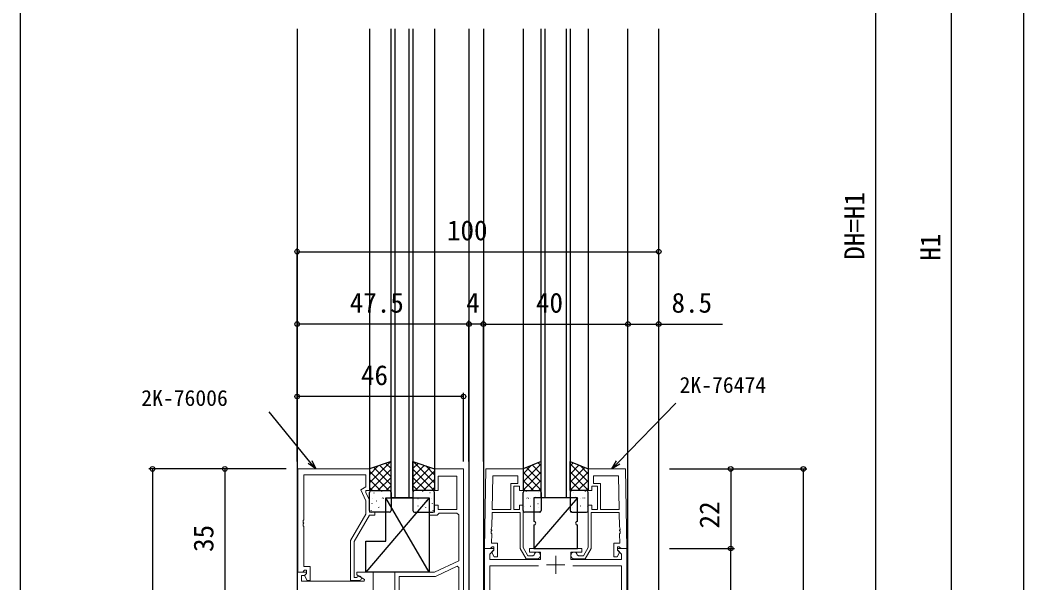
# Model space of a CAD drawing. Units: millimetres, scale not verified. Extents: x -437 to 438, y -681 to 679.
# Drawn here: x -436.7 to -159.1, y 15.1 to 170.6 of the extents above; entities that cross this region are included whole.
import ezdxf
from ezdxf.enums import TextEntityAlignment as Align

# ---------------------------------------------------------------- set-up
doc = ezdxf.new("R2010")
doc.units = ezdxf.units.MM
doc.header["$LTSCALE"] = 4
doc.layers.add('0-2_YKK_11', color=7, linetype='Continuous', lineweight=18)
for name, color, linetype in [('0-3_YKK_12', 2, 'Continuous'), ('0-4_YKK_13', 4, 'Continuous'), ('0-6_YKK_D', 6, 'Continuous'), ('0-7_YKK_ZWAK', 7, 'Continuous')]:
    doc.layers.add(name, color=color, linetype=linetype)
doc.styles.add('ＭＳ ゴシック', font='')
doc.styles.get('ＭＳ ゴシック').set_extended_font_data('MS Gothic')

msp = doc.modelspace()

# ---------------------------------------------------------------- linework, layer by layer
at = {"layer": '0-2_YKK_11'}
for p, q in [((-305.996, 44.665), (-306.158, 35.395)), ((-271.158, 44.665), (-270.996, 35.395)), ((-271.353, 24.595), (-268.877, 24.595))]:
    msp.add_line(p, q, dxfattribs=at)
at = {"layer": '0-2_YKK_11', "color": 2}
for p, q in [((-288.577, 17.595), (-288.577, 22.595)), ((-286.077, 20.095), (-291.077, 20.095))]:
    msp.add_line(p, q, dxfattribs=at)
at = {"layer": '0-2_YKK_11'}
for points in [[(-359.877, 46.6), (-359.877, 18.1), (-358.547, 18.1), (-358.247, 18.4), (-358.047, 18.6), (-357.477, 18.6), (-357.477, 17.674), (-358.051, 17.1), (-357.3, 15.8), (-356.477, 15.8), (-356.477, 19.6), (-358.247, 19.6), (-358.247, 30.642), (-358.367, 30.825), (-358.367, 31.375), (-358.247, 31.558), (-358.247, 31.642), (-358.367, 31.825), (-358.367, 32.375), (-358.247, 32.558), (-358.247, 44.97), (-341.077, 44.97), (-341.077, 41.6), (-342.497, 40.78), (-341.077, 37.734), (-341.077, 34.068), (-345.277, 26.793), (-345.277, 15.8), (-342.877, 15.8)], [(-343.376, 16.733), (-343.625, 16.6), (-344.277, 16.6), (-344.277, 26.525), (-340.077, 33.8), (-338.577, 33.8), (-338.577, 34.6), (-340.077, 34.6), (-340.077, 37.955), (-341.077, 40.1), (-341.077, 40.6), (-340.077, 40.6), (-340.077, 46.6), (-359.877, 46.6)], [(-314.077, -73.4), (-314.077, 46.6), (-322.077, 46.6), (-322.077, 40.6), (-321.077, 40.6), (-321.077, 44.6), (-315.877, 44.6), (-315.877, 35.4), (-321.077, 35.4), (-321.077, 36.6), (-322.077, 36.6), (-322.077, 34.6), (-323.577, 34.6), (-323.577, 33.8), (-321.377, 33.8), (-321.077, 34.1), (-320.777, 34.4), (-315.877, 34.4), (-315.377, 33.9), (-315.377, 21.224), (-322.077, 18.1), (-333.077, 18.1), (-333.077, 9.6)], [(-308.277, 24.595), (-307.893, 46.595), (-297.577, 46.595), (-297.577, 40.595), (-298.577, 40.595), (-298.577, 41.795), (-300.177, 41.795), (-300.177, 35.395), (-298.577, 35.395), (-298.577, 36.595), (-297.577, 36.595), (-297.577, 24.847), (-296.277, 22.595), (-294.86, 22.595), (-294.564, 22.845)], [(-268.877, 24.595), (-269.261, 46.595), (-279.577, 46.595), (-279.577, 40.595), (-278.577, 40.595), (-278.577, 41.795), (-276.977, 41.795), (-276.977, 35.395), (-278.577, 35.395), (-278.577, 36.595), (-279.577, 36.595), (-279.577, 24.847), (-280.877, 22.595), (-282.294, 22.595), (-282.59, 22.845)], [(-293.677, 21.795), (-296.739, 21.795), (-298.377, 24.632), (-298.377, 34.595), (-306.172, 34.595), (-306.243, 30.553), (-306.366, 30.372), (-306.375, 29.822), (-306.259, 29.637), (-306.26, 29.553), (-306.383, 29.372), (-306.393, 28.822), (-306.276, 28.637), (-306.32, 26.095), (-304.677, 26.095), (-304.677, 22.295), (-305.577, 22.295), (-306.177, 23.334), (-306.177, 23.645), (-305.677, 24.145), (-305.677, 25.095), (-306.147, 25.095), (-306.347, 24.895), (-306.647, 24.595), (-308.277, 24.595)], [(-283.477, 21.795), (-280.415, 21.795), (-278.777, 24.632), (-278.777, 34.595), (-270.982, 34.595), (-270.911, 30.553), (-270.788, 30.372), (-270.778, 29.822), (-270.895, 29.637), (-270.894, 29.553), (-270.771, 29.372), (-270.761, 28.822), (-270.878, 28.637), (-270.833, 26.095), (-272.477, 26.095), (-272.477, 22.295), (-271.577, 22.295), (-270.977, 23.334), (-270.977, 23.645), (-271.477, 24.145), (-271.477, 25.095), (-271.007, 25.095), (-270.807, 24.895), (-270.507, 24.595), (-268.877, 24.595)], [(-308.277, -63.405), (-308.277, 24.595), (-305.801, 24.595), (-305.641, 24.207), (-306.777, 23.071), (-306.777, 21.595), (-292.777, 21.595), (-292.777, 23.595), (-295.777, 23.595), (-295.777, 24.595), (-289.035, 24.595), (-288.852, 24.475), (-288.302, 24.475), (-288.119, 24.595), (-281.377, 24.595), (-281.377, 23.595), (-284.377, 23.595), (-284.377, 21.595), (-270.377, 21.595), (-270.377, 23.071), (-271.513, 24.207), (-271.353, 24.595)], [(-268.877, 24.595), (-268.877, -63.405)], [(-331.877, 9.9), (-331.877, 16.9), (-321.811, 16.9), (-315.84, 19.684), (-315.377, 19.39), (-315.377, -62.2), (-349.872, -62.2), (-342.282, -62.2)], [(-293.353, 19.795), (-306.777, 19.795), (-306.777, -29.905), (-303.105, -29.905)], [(-274.049, -29.905), (-270.377, -29.905), (-270.377, 19.795), (-283.801, 19.795), (-270.377, 19.795)], [(-339.077, 9.6), (-339.077, 18.1), (-343.577, 18.1), (-343.577, 17.3), (-341.412, 16.05), (-341.532, 15.6), (-358.877, 15.6), (-358.877, 17.1), (-358.053, 17.1), (-357.441, 17.712), (-357.601, 18.1), (-360.077, 18.1), (-360.077, 11.6)]]:
    msp.add_lwpolyline(points, dxfattribs=at)
for points in [[(-305.996, 44.665), (-306.158, 35.395), (-300.977, 35.395), (-300.977, 42.595), (-299.077, 42.595), (-299.077, 44.665)], [(-271.158, 44.665), (-270.996, 35.395), (-276.177, 35.395), (-276.177, 42.595), (-278.077, 42.595), (-278.077, 44.665)]]:
    msp.add_lwpolyline(points, close=True, dxfattribs=at)
for centre, radius, start, end in [((-293.677, 22.695), 0.9, 270, 170.40594), ((-283.477, 22.695), 0.9, 9.59406, 270), ((-342.877, 16.4), 0.6, 270.00003, 146.25104)]:
    msp.add_arc(centre, radius, start, end, dxfattribs=at)
at = {"layer": '0-3_YKK_12'}
for p, q in [((-360.077, 168.201), (-360.077, -73.4)), ((-340.077, 168.201), (-340.077, 46.6)), ((-334.077, 38.599), (-334.077, 168.201)), ((-333.077, 168.201), (-333.077, 38.599)), ((-329.077, 38.599), (-329.077, 168.201)), ((-328.077, 168.201), (-328.077, 38.599)), ((-322.077, 168.201), (-322.077, 46.599)), ((-312.577, 168.201), (-312.577, -73.4)), ((-308.577, 168.201), (-308.577, -63.405)), ((-297.577, 168.201), (-297.577, 46.6)), ((-292.577, 38.6), (-292.577, 168.201)), ((-291.577, 168.201), (-291.577, 38.6)), ((-285.577, 38.6), (-285.577, 168.201)), ((-284.577, 168.201), (-284.577, 38.6)), ((-279.577, 168.201), (-279.577, 46.6)), ((-268.577, -63.405), (-268.577, 168.201)), ((-328.077, 38.599), (-334.077, 38.599)), ((-284.577, 38.6), (-292.577, 38.6))]:
    msp.add_line(p, q, dxfattribs=at)
msp.add_lwpolyline([(-360.077, -98.4), (-260.077, -98.4), (-260.077, -73.4), (-260.077, 168.201)], dxfattribs=at)
at = {"layer": '0-4_YKK_13'}
for p, q in [((-334.297, 48.527), (-340.077, 42.747)), ((-337.665, 47.404), (-340.077, 44.992)), ((-337.209, 47.556), (-334.077, 44.424)), ((-335.525, 48.117), (-334.077, 46.67)), ((-326.629, 48.117), (-328.077, 46.67)), ((-324.945, 47.556), (-328.077, 44.424)), ((-327.857, 48.527), (-322.077, 42.747)), ((-324.489, 47.404), (-322.077, 44.992)), ((-292.577, 48.002), (-297.577, 43.002)), ((-295.322, 47.502), (-297.577, 45.247)), ((-295.027, 47.62), (-292.577, 45.17)), ((-293.424, 48.261), (-292.577, 47.415)), ((-283.73, 48.261), (-284.577, 47.415)), ((-284.577, 48.002), (-279.577, 43.002)), ((-282.127, 47.62), (-284.577, 45.17)), ((-281.832, 47.502), (-279.577, 45.247)), ((-340.077, 45.934), (-334.743, 40.6)), ((-334.077, 46.502), (-339.979, 40.6)), ((-338.892, 46.995), (-334.077, 42.179)), ((-323.262, 46.995), (-328.077, 42.179)), ((-328.077, 46.502), (-322.175, 40.6)), ((-322.077, 45.934), (-327.411, 40.6)), ((-292.577, 45.757), (-297.577, 40.757)), ((-297.577, 45.679), (-292.577, 40.679)), ((-296.631, 46.978), (-292.577, 42.924)), ((-280.523, 46.978), (-284.577, 42.924)), ((-284.577, 45.757), (-279.577, 40.757)), ((-279.577, 45.679), (-284.577, 40.679)), ((-340.077, 43.689), (-336.988, 40.6)), ((-334.077, 44.257), (-337.734, 40.6)), ((-334.077, 42.012), (-335.489, 40.6)), ((-328.077, 44.257), (-324.42, 40.6)), ((-328.077, 42.012), (-326.665, 40.6)), ((-322.077, 43.689), (-325.166, 40.6)), ((-297.577, 43.434), (-294.743, 40.6)), ((-292.577, 43.512), (-295.489, 40.6)), ((-284.577, 43.512), (-281.665, 40.6)), ((-279.577, 43.434), (-282.411, 40.6)), ((-340.077, 41.444), (-339.233, 40.6)), ((-340.077, 35.1), (-340.077, 40.1)), ((-339.577, 40.6), (-334.577, 40.6)), ((-338.842, 39.979), (-338.798, 39.955)), ((-337.45, 40.505), (-337.443, 40.498)), ((-336.766, 40.412), (-336.722, 40.388)), ((-334.098, 38.954), (-334.077, 38.943)), ((-334.077, 40.1), (-334.077, 35.1)), ((-328.077, 40.1), (-328.077, 35.1)), ((-328.056, 38.954), (-328.077, 38.943)), ((-322.577, 40.6), (-327.577, 40.6)), ((-325.388, 40.412), (-325.432, 40.388)), ((-324.704, 40.505), (-324.711, 40.498)), ((-323.312, 39.979), (-323.355, 39.955)), ((-322.077, 41.444), (-322.921, 40.6)), ((-322.077, 35.1), (-322.077, 40.1)), ((-297.577, 41.189), (-296.988, 40.6)), ((-297.577, 35.1), (-297.577, 40.1)), ((-297.077, 40.6), (-293.077, 40.6)), ((-296.766, 40.412), (-296.722, 40.388)), ((-294.098, 38.954), (-294.054, 38.93)), ((-293.455, 40.06), (-293.449, 40.052)), ((-292.577, 41.267), (-293.244, 40.6)), ((-292.577, 40.1), (-292.577, 35.1)), ((-284.577, 41.267), (-283.91, 40.6)), ((-284.577, 40.1), (-284.577, 35.1)), ((-280.077, 40.6), (-284.077, 40.6)), ((-283.698, 40.06), (-283.705, 40.052)), ((-283.056, 38.954), (-283.1, 38.93)), ((-280.388, 40.412), (-280.432, 40.388)), ((-279.577, 41.189), (-280.166, 40.6)), ((-279.577, 35.1), (-279.577, 40.1)), ((-323.577, 38.597), (-341.077, 18.099)), ((-339.441, 37.108), (-339.394, 37.02)), ((-339.269, 38.523), (-339.262, 38.515)), ((-338.199, 37.788), (-338.155, 37.764)), ((-337.294, 36.318), (-337.287, 36.31)), ((-336.551, 38.633), (-336.505, 38.545)), ((-336.174, 38.522), (-336.131, 38.498)), ((-323.577, 18.099), (-335.577, 38.597)), ((-335.531, 36.33), (-335.488, 36.306)), ((-335.508, 38.338), (-335.502, 38.33)), ((-326.622, 36.33), (-326.666, 36.306)), ((-326.646, 38.338), (-326.652, 38.33)), ((-325.979, 38.522), (-326.023, 38.498)), ((-325.603, 38.633), (-325.649, 38.545)), ((-324.86, 36.318), (-324.866, 36.31)), ((-323.955, 37.788), (-323.998, 37.764)), ((-322.885, 38.523), (-322.891, 38.515)), ((-322.713, 37.108), (-322.76, 37.02)), ((-297.294, 36.318), (-297.287, 36.31)), ((-296.551, 38.633), (-296.505, 38.545)), ((-296.174, 38.522), (-296.131, 38.498)), ((-295.531, 36.33), (-295.488, 36.306)), ((-295.508, 38.338), (-295.502, 38.33)), ((-282.577, 38.6), (-294.577, 24.6)), ((-293.507, 37.064), (-293.463, 37.04)), ((-283.647, 37.064), (-283.691, 37.04)), ((-281.622, 36.33), (-281.666, 36.306)), ((-281.646, 38.338), (-281.652, 38.33)), ((-280.979, 38.522), (-281.023, 38.498)), ((-280.603, 38.633), (-280.649, 38.545)), ((-279.86, 36.318), (-279.866, 36.31)), ((-339.633, 35.164), (-339.589, 35.14)), ((-334.577, 34.6), (-339.577, 34.6)), ((-337.608, 35.898), (-337.564, 35.874)), ((-327.577, 34.6), (-322.577, 34.6)), ((-324.546, 35.898), (-324.59, 35.874)), ((-322.521, 35.164), (-322.565, 35.14)), ((-297.577, 35.881), (-297.564, 35.874)), ((-293.077, 34.6), (-297.077, 34.6)), ((-293.3, 35.872), (-293.293, 35.865)), ((-292.864, 34.873), (-292.82, 34.849)), ((-284.29, 34.873), (-284.334, 34.849)), ((-284.077, 34.6), (-280.077, 34.6)), ((-283.854, 35.872), (-283.861, 35.865)), ((-279.577, 35.881), (-279.59, 35.874)), ((-294.577, 31.1), (-294.577, 24.6))]:
    msp.add_line(p, q, dxfattribs=at)
for points in [[(-334.077, 48.6), (-340.077, 46.6), (-340.077, 40.6), (-334.077, 40.6)], [(-328.077, 48.6), (-322.077, 46.6), (-322.077, 40.6), (-328.077, 40.6)], [(-292.577, 48.6), (-297.577, 46.6), (-297.577, 40.6), (-292.577, 40.6)], [(-284.577, 48.6), (-279.577, 46.6), (-279.577, 40.6), (-284.577, 40.6)], [(-335.577, 38.597), (-323.577, 38.597), (-323.577, 18.099), (-341.077, 18.099), (-341.077, 26.599), (-335.577, 26.599)]]:
    msp.add_lwpolyline(points, close=True, dxfattribs=at)
for points in [[(-282.577, 32.1), (-282.577, 38.6), (-294.577, 38.6), (-294.577, 32.1)], [(-294.577, 24.6), (-282.577, 24.6), (-282.577, 31.1)]]:
    msp.add_lwpolyline(points, dxfattribs=at)
for centre, start, end in [((-339.577, 40.1), 90, 180), ((-334.577, 40.1), 0, 90), ((-327.577, 40.1), 90, 180), ((-322.577, 40.1), 0, 90), ((-297.077, 40.1), 90, 180), ((-293.077, 40.1), 0, 90), ((-284.077, 40.1), 90, 180), ((-280.077, 40.1), 0, 90), ((-339.577, 35.1), 180, 270), ((-334.577, 35.1), 270, 0), ((-327.577, 35.1), 180, 270), ((-322.577, 35.1), 270, 0), ((-297.077, 35.1), 180, 270), ((-293.077, 35.1), 270, 0), ((-284.077, 35.1), 180, 270), ((-280.077, 35.1), 270, 0), ((-294.577, 31.6), 270, 90), ((-282.577, 31.6), 90, 270)]:
    msp.add_arc(centre, 0.5, start, end, dxfattribs=at)
at = {"layer": '0-6_YKK_D'}
for p, q in [((-159.077, -66.4), (-159.077, 556.8)), ((-200.077, -56.405), (-200.077, 295.798)), ((-179.077, -66.4), (-179.077, 285.798)), ((-360.077, 48.6), (-360.077, 107.6)), ((-360.077, 106.6), (-260.077, 106.6)), ((-260.077, 48.6), (-260.077, 107.6)), ((-360.077, 48.6), (-360.077, 87.6)), ((-312.577, 86.6), (-360.077, 86.6)), ((-312.577, 48.6), (-312.577, 87.6)), ((-312.577, 48.6), (-312.577, 87.6)), ((-308.577, 86.6), (-312.577, 86.6)), ((-308.577, 48.6), (-308.577, 87.6)), ((-308.577, 48.6), (-308.577, 87.6)), ((-308.577, 86.6), (-268.577, 86.6)), ((-268.577, 49.59), (-268.577, 87.6)), ((-268.577, 48.6), (-268.577, 87.6)), ((-260.077, 49.59), (-260.077, 87.6)), ((-360.077, 48.6), (-360.077, 67.6)), ((-314.077, 48.6), (-314.077, 67.6)), ((-314.077, 66.6), (-360.077, 66.6)), ((-363.077, 46.6), (-401.077, 46.6)), ((-400.077, 46.6), (-400.077, -88.4)), ((-363.077, 46.6), (-381.077, 46.6)), ((-380.077, 46.6), (-380.077, 11.6)), ((-257.077, 46.595), (-219.077, 46.595)), ((-257.077, 46.595), (-239.162, 46.595)), ((-240.162, 46.595), (-240.162, 24.595)), ((-220.077, -63.405), (-220.077, 46.595)), ((-257.077, 24.595), (-239.162, 24.595)), ((-257.077, 24.595), (-239.162, 24.595)), ((-240.162, -63.405), (-240.162, 24.595))]:
    msp.add_line(p, q, dxfattribs=at)
for points in [[(-268.577, 86.6), (-260.077, 86.6), (-242.467, 86.6)], [(-273.029, 46.59), (-271.288, 48.384), (-255.372, 64.786)], [(-354.94, 46.6), (-356.521, 48.536), (-367.801, 62.35)], [(-356.002, 48.96), (-354.94, 46.6), (-357.04, 48.113)], [(-270.808, 47.918), (-273.029, 46.59), (-271.769, 48.851)]]:
    msp.add_lwpolyline(points, dxfattribs=at)
for centre in [(-360.077, 106.6), (-260.077, 106.6), (-360.077, 86.6), (-312.577, 86.6), (-312.577, 86.6), (-308.577, 86.6), (-308.577, 86.6), (-268.577, 86.6), (-268.577, 86.6), (-260.077, 86.6), (-360.077, 66.6), (-314.077, 66.6), (-400.077, 46.6), (-380.077, 46.6), (-240.162, 46.595), (-220.077, 46.595), (-240.162, 24.595), (-240.162, 24.595)]:
    msp.add_circle(centre, 0.637, dxfattribs=at)
at = {"layer": '0-7_YKK_ZWAK'}
msp.add_line((-436.7, 643.8), (-436.7, -681.2), dxfattribs=at)

# ---------------------------------------------------------------- texts
at = {"layer": '0-6_YKK_D', "style": 'ＭＳ ゴシック'}
for s, p in [('DH=H1', (-201.577, 104.377)), ('H1', (-180.577, 104.116)), ('22', (-241.662, 30.141)), ('35', (-381.577, 23.645))]:
    msp.add_text(s, height=5.499, rotation=90, dxfattribs=at).set_placement(p, align=Align.BOTTOM_LEFT)
for s, height, p in [('100', 5.499, (-318.642, 108.1)), ('47.5', 5.499, (-345.531, 88.1)), ('4', 5.499, (-313.326, 88.1)), ('40', 5.499, (-294.031, 88.1)), ('8.5', 5.499, (-256.538, 88.1)), ('46', 5.499, (-342.425, 68.1)), ('2K-76474', 4.399, (-254.315, 66.286)), ('2K-76006', 4.399, (-403.19, 62.674))]:
    msp.add_text(s, height=height, dxfattribs=at).set_placement(p, align=Align.BOTTOM_LEFT)

doc.saveas('drawing.dxf')
